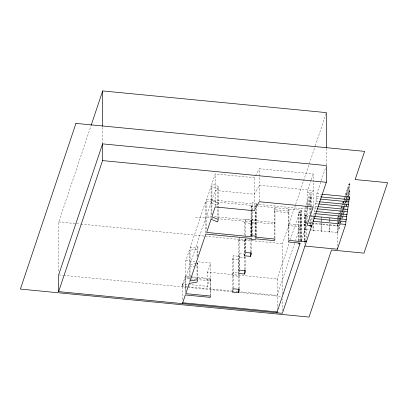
<?xml version="1.0" encoding="UTF-8"?>
<svg xmlns="http://www.w3.org/2000/svg" width="408" height="408" viewBox="0 0 408 408"><rect width="100%" height="100%" fill="white"/><g stroke="black" fill="none" stroke-linecap="round" stroke-linejoin="round"><path stroke-width="0.31" stroke-dasharray="2.04 1.53" d="M251.369 235.89L251.384 221.942L218.459 218.754M349.171 184.528L349.059 183.881M58.665 271.116L58.752 221.957L90.943 125.955M102.592 143.871L102.622 126.857M182.733 299.579L182.759 283.942L207.58 286.35L207.606 272.141L277.205 278.888L277.154 309.366M185.344 292.414L185.375 276.145L210.196 278.552L210.166 295.453M185.783 290.481L185.834 260.636L189.261 250.41L197.069 249.109L197.885 246.682L190.077 247.982L190.026 277.828M189.205 282.795L189.261 250.41M197.018 278.955L197.049 262.441M197.054 256.729L197.069 249.109M197.829 279.067L197.86 261.288M197.865 256.209L197.885 246.682M205.77 232.764L205.826 201.016L251.425 205.408L251.359 235.916M206.647 229.245L206.703 199.4L211.12 186.226L217.586 188.914L217.535 218.122M210.599 295.428L210.656 263.043L197.625 261.778M211.058 218.611L211.12 186.226M211.88 214.282L211.931 183.804L215.246 173.925L254.342 177.715L255.23 176.129M215.184 206.305L215.246 173.925M218.346 218.872L218.402 186.487L211.931 183.804M232.208 288.91L232.259 259.065L233.366 255.77L239.527 256.367L239.506 269.071M233.31 288.155L233.366 255.77M238.374 288.869L238.399 274.268M238.405 271.09L238.425 259.661L239.527 256.367M238.456 270.912L238.507 240.434L239.608 237.14M239.471 288.752L239.496 274.15M239.552 269.525L239.608 238.41M244.382 252.598L244.407 239.266L250.568 239.863M244.412 234.819L244.433 222.753L245.54 219.463L251.705 220.06L251.675 236.569M244.621 269.606L244.647 256.27M244.652 252.46L244.673 241.031L245.774 237.737M245.483 251.843L245.504 238.512M245.509 235.972L245.54 219.463M245.718 269.484L245.744 256.785M245.754 251.705L245.774 238.374M250.548 251.925L250.568 240.496M250.578 236.054L250.599 223.355L251.705 220.06M251.037 236.242L251.088 206.402L251.425 205.408M251.644 252.445L251.67 240.378M251.909 234.901L251.95 211.41M251.955 210.773L251.966 203.791L252.302 202.791L256.357 203.184L256.351 205.724M252.241 235.176L252.302 202.791M254.291 208.825L254.342 177.715M255.092 237.905L255.097 236.002M255.097 235.365L255.138 210.599M255.423 238.18L255.428 235.64M255.428 235.003L255.469 210.875M255.479 207.065L255.479 205.795L257.377 205.979M255.969 235.294L256.01 209.896M256.02 206.086L256.357 203.184M256.3 235.569L256.346 208.901M259.315 201.098L259.371 168.718L313.232 173.941L313.222 181.56M274.411 238.104L274.467 207.626L258.014 206.04M274.946 238.405L275.002 206.02M282.377 310.83L282.402 299.069M282.407 294.071L282.494 243.647L295.453 205.005M288.364 239.455L288.42 208.978M288.9 239.756L288.956 207.376M298.676 240.796L298.942 212.078L300.155 212.201L300.11 240.95M298.891 240.791L298.942 212.078M299.89 240.914L300.155 212.201M300.212 240.603L300.262 210.125L274.467 207.626M301.553 240.985L301.609 208.6L301.726 208.253L306.434 208.712M301.67 240.638L301.726 208.253M304.756 240.302L304.812 208.554L310.213 192.433L310.187 207.04M304.924 243.586L304.929 241.108M304.934 240.49L304.944 215.541L305.215 215.439L305.572 215.602L305.546 229.536L304.888 229.561L305.546 229.536M304.955 240.332L305.005 211.706L310.004 196.804L311.625 196.962L311.61 205.867M305.276 229.378L305.301 215.444M306.581 237.941L306.607 225.859M306.607 223.314L306.627 211.864L308.03 207.692M307.081 221.977L307.107 207.376M307.107 206.739L307.132 192.137L311.069 180.397M309.958 224.155L309.963 219.708M309.973 213.996L309.988 206.366M309.988 205.729L310.004 196.804M310.156 224.818L310.172 217.836M310.177 213.389L310.187 207.677M311.579 223.676L311.595 215.404M311.605 209.681L311.61 206.499M308.627 223.242L337.584 226.052L337.671 225.629L313.65 223.069L313.66 230.321L313.273 230.51L313.002 230.352L313.012 224.869M313.018 220.07L313.028 216.373L313.681 216.388L313.043 216.464M313.176 206.321L313.216 182.192M325.329 168.56L316.894 193.729C316.098 201.863 314.721 209.901 313.421 217.949M321.79 219.004L321.769 231.106L321.468 231.295L321.111 231.137L321.132 219.03M321.137 218.423L321.137 217.204M321.795 218.392L321.795 217.173M326.339 164.934L326.364 148.548M329.894 224.66L329.883 231.892L329.582 232.086L329.225 231.923L329.236 224.686M329.241 221.641L329.246 219.815M329.246 219.208L329.251 217.989M329.899 221.615L329.904 219.79M329.904 219.178L329.909 217.964M337.36 220.606L337.34 232.708L337.61 232.866L337.992 232.682L338.013 220.646M337.36 219.994L337.36 218.775M337.375 246.111L337.401 232.489L304.949 229.342L301.043 241.001M338.018 220.014L338.018 218.749M339.456 223.304L339.446 228.368L339.104 228.536L338.788 228.352L338.798 223.288M338.798 222.656L338.803 220.754M338.803 220.121L338.808 218.224M338.808 217.586L338.813 215.689M339.456 222.671L339.461 220.769M339.461 220.136L339.466 218.239M339.466 217.602L339.471 215.704M340.246 222.778L340.246 220.876M340.252 220.244L340.267 210.11L340.92 210.125M340.899 223.38L340.904 220.845M340.904 220.213L340.915 215.781M340.915 215.149L340.925 210.717M341.7 218.443L341.7 215.909M341.705 215.276L341.715 207.045M342.353 218.413L342.358 215.883M342.358 215.251L342.373 208.916M342.373 208.284L342.373 207.014M343.159 209.008L343.352 215.526L343.801 215.383L343.148 215.342L343.694 213.716M343.164 208.376L343.169 203.944M343.169 203.306L343.174 201.409M343.806 213.486L343.811 212.221M343.817 208.422L343.817 207.152M343.827 203.352L343.827 201.455M344.607 208.514L344.612 205.984M344.612 205.346L344.617 200.915M344.622 200.282L344.627 197.115M345.27 203.414L345.275 201.511M345.275 200.879L345.28 197.079M346.055 206.045L346.066 199.691M346.071 198.426L346.081 192.744L346.443 192.591L346.734 192.785L346.724 198.502M346.713 206.086L346.724 199.772M347.509 201.119L347.534 188.409L348.187 188.409L347.555 188.363M348.162 201.124L348.187 188.409M348.973 196.146L348.993 184.069L349.396 183.911L349.625 196.146M349.243 191.515L349.243 190.964M349.253 184.549L349.171 184.258M349.34 184.544L349.646 184.069M344.194 198.334L348.998 183.998C350.176 183.381 348.197 184.926 349.488 183.804M305.572 215.602L304.944 215.541M313.002 230.352L313.66 230.321M321.111 231.137L321.769 231.106M329.225 231.923L329.883 231.892M349.345 184.105L349.636 184.186L349.059 184.197M349.625 184.202L349.544 183.85M337.773 224.41C336.258 225.889 338.625 226.848 338.385 224.655M337.982 225.854L337.788 225.476L337.375 225.604M348.993 190.939C349.289 192.081 350.033 190.342 348.993 190.939L346.989 196.916M337.64 225.394L337.584 226.052M338.788 228.352L339.446 228.368M190.077 247.982L205.826 201.016M182.468 284.81L185.375 276.145M187.19 286.676L182.753 286.243L185.37 278.445L195.299 279.409M212.762 218.198L205.795 217.525L190.046 264.491L196.054 263.491M217.586 188.914L218.402 186.487M207.315 273.008L210.656 263.043M207.29 287.217L210.196 278.552M255.479 205.795L255.148 206.795L251.088 206.402M251.384 221.942L251.063 222.911L255.117 223.304L255.454 222.304L274.431 224.145L274.977 222.533L213.588 216.582M251.935 220.3L252.272 219.3L256.326 219.693L255.994 220.692M239.317 273.426L238.394 276.17L232.229 275.573L233.335 272.279L237.65 272.697M245.009 256.443L244.642 257.54L238.476 256.943L239.583 253.649L243.897 254.067M295.657 204.403L315.093 146.436M315.292 145.834L326.227 113.225M276.915 279.755L289.343 242.699M290.353 239.68L300.262 210.125M311.263 179.811L313.232 173.941M298.916 226.772L298.697 227.424L299.916 227.542L295.688 240.149M294.683 243.153L277.18 295.397L238.522 291.649M308.83 205.306L311.625 196.962M304.985 224.456L304.781 225.063L301.701 224.762L301.583 225.109L288.925 223.885L288.39 225.486L298.916 226.822M309.983 209.549L310.187 208.947L307.102 208.646L313.206 190.449L259.34 185.227L254.317 194.223L215.215 190.434L206.672 215.909L211.074 216.337M337.584 218.05L338.385 215.659M338.584 215.062L340.787 208.493M340.986 207.896L341.588 206.101M341.787 205.505L342.389 203.714M342.587 203.113L343.99 198.931M338.405 217.658L340.41 211.681M341.613 208.1L343.016 203.918M343.215 203.322L344.015 200.93M344.214 200.333L345.617 196.151M345.821 195.554L349.636 184.136M337.972 223.814L338.574 222.018M338.778 221.422L339.374 219.626M339.578 219.03L340.981 214.848M341.18 214.251L341.782 212.456M341.981 211.859L342.582 210.064M342.781 209.467L343.587 207.075M344.785 203.49L345.989 199.905M346.188 199.308L346.79 197.513M338.584 224.058L339.986 219.876M340.185 219.28L340.986 216.888M341.19 216.291L343.194 210.314M343.393 209.717L344.194 207.325M344.393 206.729L345.795 202.546M345.999 201.95L346.601 200.155M346.8 199.558L349.605 191.189M340.246 223.997L337.34 232.662L337.992 232.682M340.609 222.916L341.338 220.748M342.246 218.04L342.786 216.424M343.878 213.17L344.602 211.002M344.796 210.426L346.152 206.382M346.346 205.805L346.928 204.071M347.121 203.495L347.509 202.343M310.615 215.812L304.944 215.261L304.863 215.623L304.893 215.914L310.565 216.459M304.904 215.893L304.944 215.261M306.801 222.406C302.838 221.559 305.546 224.16 307.999 223.181M346.734 192.785L346.081 192.744M255.525 175.598L259.371 168.718M304.878 222.88L304.944 222.233M342.276 219.81L341.751 219.795M196.651 263.39L197.855 263.191L197.039 265.618L195.84 265.817M195.238 265.919L189.236 266.919L185.803 277.144L191.393 277.685M195.478 217.418L205.795 217.525M307.132 192.137L311.834 192.591M316.894 193.729L321.259 194.152M316.889 196.513L320.01 196.814M316.159 198.681L319.908 199.043M316.159 201.465L318.653 201.71M315.43 203.633L318.551 203.934M315.425 206.417L317.296 206.601M314.701 208.585L315.945 208.707M206.703 199.4L251.966 203.791M256.02 204.184L258.555 204.428M259.187 204.49L301.609 208.6M314.695 211.375L315.94 211.492M305.005 211.706L306.627 211.864M313.966 213.537L315.216 213.659M298.722 212.731L299.941 212.849M311.248 215.873L314.395 216.174M311.192 216.52L313.716 216.765M309.315 222.646L313.089 223.013M251.935 222.176L255.989 222.574M244.433 222.753L250.599 223.355M58.752 221.957L80.299 224.048M80.937 224.109L282.494 243.647M238.507 240.434L244.673 241.031M232.259 259.065L238.425 259.661M185.834 260.636L197.003 261.717M192.01 277.746L210.63 279.551L210.191 280.852L198.4 279.71M187.823 286.737L231.55 290.975M232.183 291.037L237.889 291.587M58.66 274.9L63.097 275.329M63.73 275.39L231.698 291.674M239.302 292.414L281.77 296.529M211.9 200.313L218.372 202.995L217.561 205.423L211.089 202.735M182.616 284.376L182.753 286.243M274.997 209.783L274.462 211.385L288.41 212.741L288.951 211.135L274.997 209.783"/><path stroke-width="0.61" d="M58.63 291.618L58.66 274.9L102.592 143.871L326.334 165.566L326.308 182.284L282.377 313.308L58.63 291.618L102.561 160.594L102.592 143.871M102.622 126.225L102.683 90.933L326.431 112.623L326.364 147.915M238.369 292.679L239.471 289.389L233.305 288.788L232.203 292.082L238.369 292.679L238.374 288.869M244.377 255.775L245.478 252.481L251.644 253.077L250.543 256.372L244.377 255.775L244.377 254.505M244.616 274.048L245.718 270.754L239.552 270.157L238.451 273.452L244.616 274.048L244.621 270.239M250.543 256.372L250.548 252.562M313.232 220.162L313.232 221.279L345.678 224.425C346.418 215.159 348.605 206.137 349.34 196.875L321.887 194.213M304.924 246.06L337.37 249.206L337.37 247.967M91.142 125.348L102.683 90.933M182.437 303.618L185.339 294.953L210.166 297.361L210.599 296.06L185.778 293.653L189.205 283.427L197.013 282.127L197.824 279.699L190.021 281L205.765 234.034L251.359 238.456L251.032 239.419L255.087 239.812L255.423 238.813L274.411 240.644L274.946 239.042L255.964 237.201L256.3 236.201L252.241 235.809L251.909 236.808L206.642 232.417L211.058 219.249L217.53 221.932L218.341 219.504L211.874 216.821L215.184 206.943L254.286 210.732L259.315 201.736L313.176 206.958L307.076 225.155L311.778 225.609M276.859 312.773L299.885 244.096L298.666 243.979L298.885 243.331L300.104 243.449L300.206 243.143L288.359 241.995L288.9 240.394L301.553 241.618L301.67 241.271L306.372 241.73M304.75 241.572L304.955 240.965L306.576 241.123M310.156 225.456L309.952 226.063L311.574 226.216M348.962 198.007L349.34 196.875M337.37 249.206L345.678 224.425M349.034 197.916L349.62 198.048L349.034 198.13M102.561 160.594L326.308 182.284M320.632 196.875L349.335 199.66M320.53 199.104L348.611 201.827M319.275 201.771L348.605 204.612M318.551 203.934L347.876 206.779M317.924 206.662L347.876 209.564M317.195 208.83L347.147 211.732M316.567 211.553L347.142 214.516M315.838 213.721L346.418 216.684M314.588 216.388L346.412 219.468M313.859 218.55L345.683 221.636M310.039 225.803L311.661 225.956M304.868 241.225L306.49 241.383M182.728 302.751L277.149 311.906M75.954 123.394L20.4 289.083L309.04 317.067L331.531 249.992L363.977 253.139L387.6 182.687L355.154 179.54L364.594 151.378L75.954 123.394"/></g></svg>
